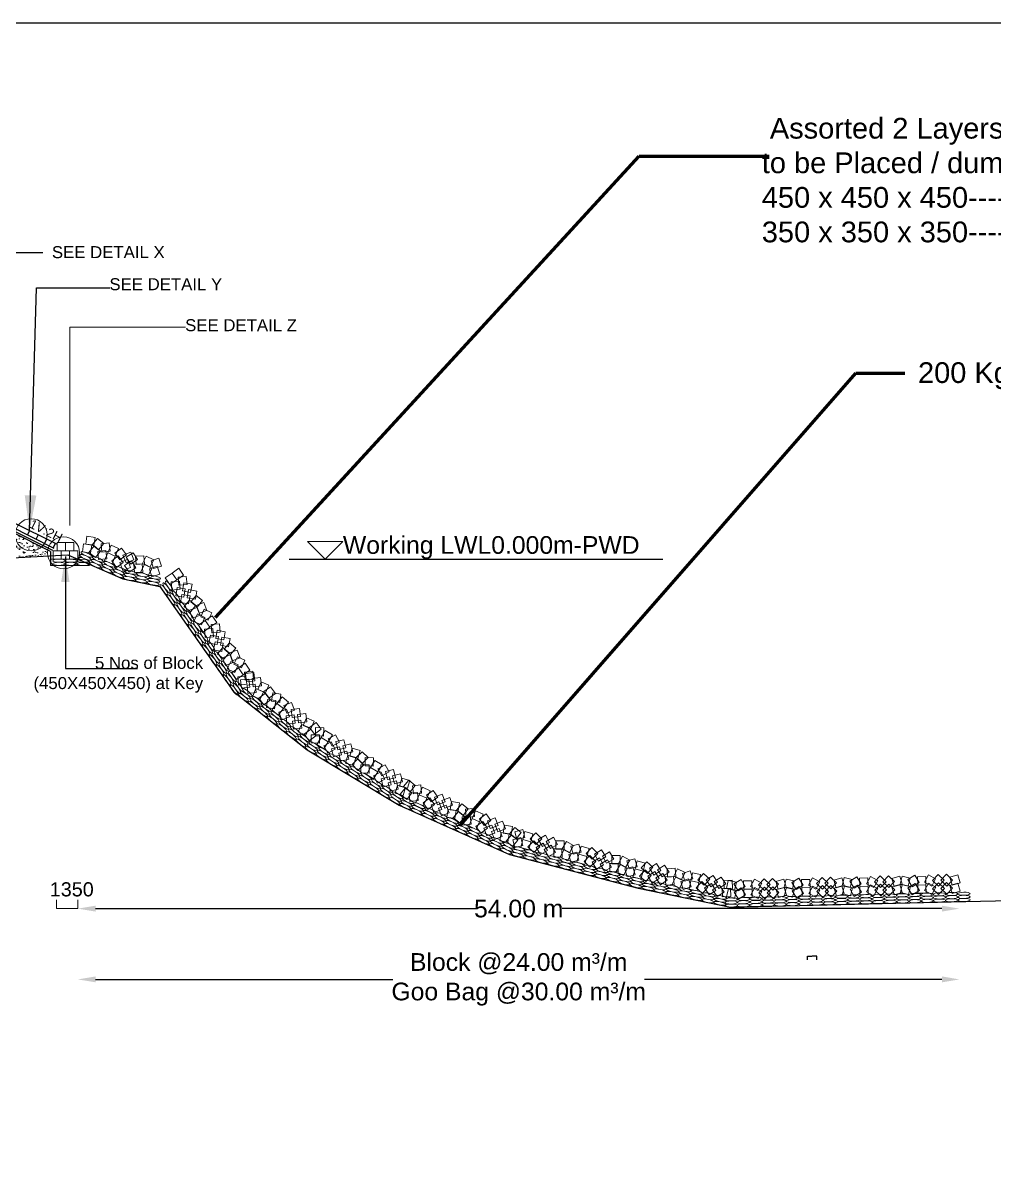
# Model space of a CAD drawing. Header units: inches. Extents: x 64995 to 402236, y -100918 to 204355.
# Drawn here: x 146475 to 149219, y -79917 to -76688 of the extents above; entities that cross this region are included whole.
import ezdxf

# ---------------------------------------------------------------- set-up
doc = ezdxf.new("R2010")
doc.units = ezdxf.units.IN
doc.header["$LTSCALE"] = 7
doc.header["$MEASUREMENT"] = 0
for name, color, linetype, lineweight in [('Cross Section Labels', 7, 'Continuous', 9), ('Existing_Bed_Level for Xsection', 7, 'Continuous', 25), ('Long Section Labels', 7, 'Continuous', 9)]:
    doc.layers.add(name, color=color, linetype=linetype, lineweight=lineweight)
doc.styles.get("Standard").update_dxf_attribs({"font": 'arial.ttf'})
doc.dimstyles.new('Appron Lebeling Style', dxfattribs={"dimtxt": 50, "dimasz": 50, "dimexe": 0.18, "dimexo": 0.0625, "dimgap": 0.09, "dimtad": 0, "dimtih": 1, "dimtoh": 1, "dimdec": 4, "dimzin": 0, "dimdsep": 46, "dimtxsty": 'Standard', "dimcen": 0.09, "dimse1": 1, "dimse2": 1, "dimadec": 0, "dimazin": 0, "dimtfac": 1, "dimtdec": 4, "dimtofl": 0, "dimtmove": 0, "dimatfit": 3, "dimfxl": 1, "dimtolj": 1, "dimtzin": 0, "dimarcsym": 0})
doc.dimstyles.get("Standard").update_dxf_attribs({"dimtxt": 0.18, "dimasz": 0.18, "dimexe": 0.18, "dimexo": 0.0625, "dimgap": 0.09, "dimtad": 0, "dimtih": 1, "dimtoh": 1, "dimdec": 4, "dimzin": 0, "dimdsep": 46, "dimtxsty": 'Standard', "dimcen": 0.09, "dimadec": 0, "dimazin": 0, "dimtfac": 1, "dimtdec": 4, "dimtofl": 0, "dimtmove": 0, "dimatfit": 3, "dimfxl": 1, "dimtolj": 1, "dimtzin": 0, "dimarcsym": 0})

# ---------------------------------------------------------------- blocks, each defined once
blk = doc.blocks.new('*D31')
at = {"layer": 'Cross Section Labels', "color": 0, "lineweight": -2}
for p, q in [((146680.6, -79192.3), (147753.5, -79192.3)), ((149071.5, -79192.3), (147998.6, -79192.3))]:
    blk.add_line(p, q, dxfattribs=at)
at = {"layer": 'Cross Section Labels', "color": 0}
for points in [[(146680.6, -79183.9), (146680.6, -79200.6), (146630.6, -79192.3)], [(149071.5, -79183.9), (149071.5, -79200.6), (149121.5, -79192.3)]]:
    blk.add_solid(points, dxfattribs=at)
at = {"layer": 'Defpoints', "color": 0}
for p in [(146630.6, -78204.3), (149121.5, -79172.5), (149121.5, -79192.3)]:
    blk.add_point(p, dxfattribs=at)
at = {"layer": 'Cross Section Labels', "color": 0, "insert": (147876, -79192.3), "char_height": 50, "attachment_point": 5}
blk.add_mtext('\\A1;54.00 m', dxfattribs=at)
blk = doc.blocks.new('*D32')
at = {"layer": 'Cross Section Labels', "color": 0, "lineweight": -2}
for p, q in [((146680.6, -79392.3), (147520.4, -79392.3)), ((149071.5, -79392.3), (148231.7, -79392.3))]:
    blk.add_line(p, q, dxfattribs=at)
at = {"layer": 'Cross Section Labels', "color": 0}
for points in [[(146680.6, -79383.9), (146680.6, -79400.6), (146630.6, -79392.3)], [(149071.5, -79383.9), (149071.5, -79400.6), (149121.5, -79392.3)]]:
    blk.add_solid(points, dxfattribs=at)
at = {"layer": 'Defpoints', "color": 0}
for p in [(146630.6, -78204.3), (149121.5, -79172.5), (149121.5, -79392.3)]:
    blk.add_point(p, dxfattribs=at)
at = {"layer": 'Cross Section Labels', "color": 0, "insert": (147876, -79392.3), "char_height": 50, "attachment_point": 5}
blk.add_mtext('\\A1;Block @24.00 m³/m ^JGoo Bag @30.00 m³/m ', dxfattribs=at)
blk = doc.blocks.new('*D36')
at = {"layer": 'Cross Section Labels', "color": 0, "lineweight": -2}
for p, q in [((148691.5, -79336.7), (148691.5, -79326.5)), ((148691.7, -79326.7), (148704.4, -79326.7)), ((148718.3, -79326.7), (148705.5, -79326.7)), ((148718.4, -79336.7), (148718.4, -79326.5))]:
    blk.add_line(p, q, dxfattribs=at)
at = {"layer": 'Cross Section Labels', "color": 0}
for points in [[(148691.7, -79326.7), (148691.7, -79326.7), (148691.5, -79326.7)], [(148718.3, -79326.7), (148718.3, -79326.7), (148718.4, -79326.7)]]:
    blk.add_solid(points, dxfattribs=at)
at = {"layer": 'Defpoints', "color": 0}
for p in [(148691.5, -79336.8), (148718.4, -79326.7), (148718.4, -79336.8)]:
    blk.add_point(p, dxfattribs=at)
at = {"layer": 'Cross Section Labels', "color": 0, "insert": (148705, -79326.7), "char_height": 0.18, "attachment_point": 5}
blk.add_mtext('\\A1;26.9100', dxfattribs=at)

msp = doc.modelspace()

# ---------------------------------------------------------------- hatches: boundary and pattern name
at = {"layer": 'Cross Section Labels'}
h = msp.add_hatch(dxfattribs=at)
h.set_pattern_fill('AR-SAND', color=256, scale=10, style=0)
h.set_pattern_definition([(37.5, (0, 0), (-0.6299336, 19.2682377), [0, -15.2, 0, -17, 0, -16.25]), (7.5, (0, 0), (17.697767, 28.2214607), [0, -8.2, 0, -13.7, 0, -5.25]), (327.5, (-12.3, 0), (31.1414186, 0.0565905), [0, -5, 0, -18, 0, -23.5]), (317.5, (-12.3, 0), (30.061266, 8.7767556), [0, -2.5, 0, -11.8, 0, -13.5])])
h.paths.add_polyline_path([(146453.3991, -78135.24337, -0.0159602917), (146453.49132, -78132.35498), (146438.8393, -78125.02897), (146428.17996, -78125.02897, -0.5772823505), (146349.76099, -78125.02897), (146344.19919, -78125.02897), (146344.19919, -78109.1402, -0.0374500149), (146343.6926, -78102.38604, -0.0248765138), (146343.91648, -78097.88897), (146198.82633, -78097.88897), (146108.22645, -78161.85076), (146237.98872, -78180.88256), (146445.98872, -78200.12256), (146545.63418, -78194.80813, -0.0471541176), (146544.83234, -78186.32474, -0.0441403114), (146545.53535, -78178.377), (146528.09908, -78169.65886, -0.6403103031)])
h.paths.add_polyline_path([(146428.17996, -78125.02897), (146349.76099, -78125.02897, 0.5772823505)], flags=17)
h.paths.add_polyline_path([(146453.49132, -78132.35498, 0.0159602917), (146453.3991, -78135.24337, 0.6403103031), (146528.09908, -78169.65886)], flags=17)

# ---------------------------------------------------------------- linework, layer by layer
at = {"color": 0, "linetype": 'Continuous', "lineweight": -3, "ltscale": 0.5}
for p, q in [((146563.40804, -78173.75006), (146438.82587, -78111.45897)), ((146572.66483, -78163.20673), (146445.49204, -78099.62034)), ((146560.23465, -78179.74922), (146437.22415, -78118.24397)), ((146553.44965, -78182.33415), (146438.8393, -78125.02897)), ((146487.97286, -78136.03247), (146494.04155, -78123.89509)), ((146512.24762, -78148.16985), (146518.31631, -78136.03247)), ((146536.52237, -78160.30722), (146542.59106, -78148.16985)), ((146560.79713, -78172.4446), (146566.86581, -78160.30722))]:
    msp.add_line(p, q, dxfattribs=at)
at = {"color": 0, "lineweight": -3, "ltscale": 0.5}
msp.add_line((146553.44965, -78182.33415), (146553.44965, -78222.00896), dxfattribs=at)
msp.add_lwpolyline([(145081.98872, -76688.12256), (155081.98872, -76688.12256), (155081.98872, -83759.12256), (145081.98872, -83759.12256)], close=True)
at = {"layer": 'Cross Section Labels'}
for p, q in [((146560.36887, -78204.28256), (146553.44965, -78204.28256)), ((146553.44965, -78222.00896), (146663.78708, -78222.00896)), ((146569.81887, -79192.28256), (146569.81887, -79167.28256)), ((146630.56887, -79192.28256), (146630.56887, -79167.28256)), ((146569.99887, -79192.28256), (146599.66013, -79192.28256)), ((146630.38887, -79192.28256), (146599.66013, -79192.28256))]:
    msp.add_line(p, q, dxfattribs=at)
msp.add_lwpolyline([(146607.74379, -78108.73711), (146607.74379, -77548.22826), (146934.88935, -77548.22826)], dxfattribs=at)
msp.add_lwpolyline([(147329.25882, -78204.28256), (147379.25882, -78154.28256), (147279.25882, -78154.28256)], close=True, dxfattribs=at)
for centre in [(146498.67698, -78135.24337), (146590.11022, -78186.32474)]:
    msp.add_circle(centre, 45.27788, dxfattribs=at)
msp.add_solid([(146569.99887, -79192.25256), (146569.99887, -79192.31256), (146569.81887, -79192.28256)], dxfattribs=at)
at = {"layer": 'Existing_Bed_Level for Xsection'}
for points in [[(146081.98872, -78158.00256), (146237.98872, -78180.88256), (146445.98872, -78200.12256), (146601.98872, -78191.80256), (146757.98872, -78259.92256), (146861.98872, -78281.24256), (147069.98872, -78578.68256), (147277.98872, -78743.00256), (147537.98872, -78900.04256), (147849.98872, -79038.88256), (148213.98872, -79134.04256), (148473.98872, -79188.12256), (148785.98872, -79180.84256), (149097.98872, -79173.04256), (149305.98872, -79168.36256), (149617.98872, -79160.04256), (149929.98872, -79150.68256), (150241.98872, -79124.63056), (150553.98872, -79125.20256), (150917.98872, -79114.28256)], [(147227.41972, -78204.28256), (148282.8741, -78204.28256)]]:
    msp.add_lwpolyline(points, dxfattribs=at)
at = {"layer": 'Long Section Labels'}
for points in [[(146679.26435, -78142.66971), (146656.12609, -78139.17955), (146652.63593, -78162.3178), (146675.77419, -78165.80796)], [(146703.83798, -78160.01374), (146685.5506, -78145.41471), (146670.95157, -78163.70209), (146689.23895, -78178.30112)], [(146583.76887, -78180.88256), (146560.36887, -78180.88256), (146560.36887, -78204.28256), (146583.76887, -78204.28256)], [(146595.46887, -78157.48256), (146572.06887, -78157.48256), (146572.06887, -78180.88256), (146595.46887, -78180.88256)], [(146607.16887, -78180.88256), (146583.76887, -78180.88256), (146583.76887, -78204.28256), (146607.16887, -78204.28256)], [(146618.86887, -78157.48256), (146595.46887, -78157.48256), (146595.46887, -78180.88256), (146618.86887, -78180.88256)], [(146630.56887, -78180.88256), (146607.16887, -78180.88256), (146607.16887, -78204.28256), (146630.56887, -78204.28256)], [(146669.90019, -78164.11435), (146646.76193, -78160.62419), (146643.27177, -78183.76244), (146666.41003, -78187.2526)], [(146694.47382, -78181.45838), (146676.18645, -78166.85935), (146661.58741, -78185.14673), (146679.87479, -78199.74576)], [(146709.80348, -78179.73969), (146686.54824, -78182.33849), (146689.14703, -78205.59373), (146712.40228, -78202.99494)], [(146719.16764, -78158.29506), (146695.9124, -78160.89385), (146698.51119, -78184.14909), (146721.76644, -78181.5503)], [(146745.68845, -78174.54599), (146724.24382, -78165.18183), (146714.87966, -78186.62647), (146736.3243, -78195.99063)], [(146768.09089, -78192.41179), (146754.1901, -78173.58819), (146735.3665, -78187.48899), (146749.26729, -78206.31259)], [(146736.3243, -78195.99063), (146714.87966, -78186.62647), (146705.5155, -78208.07111), (146726.96014, -78217.43527)], [(146758.72673, -78213.85643), (146744.82594, -78195.03283), (146726.00234, -78208.93363), (146739.90313, -78227.75723)], [(146770.43667, -78205.59818), (146748.64816, -78214.13169), (146757.18168, -78235.9202), (146778.97019, -78227.38669)], [(146779.80083, -78184.15354), (146758.01232, -78192.68705), (146766.54584, -78214.47556), (146788.33434, -78205.94205)], [(146794.6704, -78228.42075), (146781.7763, -78208.89378), (146762.24934, -78221.78788), (146775.14344, -78241.31484)], [(146799.36967, -78205.49746), (146786.47558, -78185.9705), (146766.94861, -78198.8646), (146779.84271, -78218.39156)], [(146817.06225, -78194.50196), (146793.70408, -78195.90048), (146795.1026, -78219.25865), (146818.46077, -78217.86013)], [(146844.70578, -78206.35583), (146823.78196, -78195.8795), (146813.30563, -78216.80333), (146834.22946, -78227.27965)], [(146859.34276, -78201.48642), (146837.13656, -78208.86508), (146844.51521, -78231.07128), (146866.72142, -78223.69262)], [(146812.36298, -78217.42524), (146789.00481, -78218.82376), (146790.40333, -78242.18193), (146813.7615, -78240.78341)], [(146840.00651, -78229.27911), (146819.08268, -78218.80278), (146808.60636, -78239.72661), (146829.53018, -78250.20294)], [(146854.64349, -78224.4097), (146832.43729, -78231.78836), (146839.81594, -78253.99456), (146862.02214, -78246.6159)], [(146909.88916, -78262.63159), (146896.47915, -78243.45526), (146877.30282, -78256.86528), (146890.71284, -78276.04161)], [(146929.06549, -78249.22157), (146915.65547, -78230.04525), (146896.47915, -78243.45526), (146909.88916, -78262.63159)], [(146919.6811, -78289.56064), (146917.64189, -78266.24967), (146894.33092, -78268.28888), (146896.37013, -78291.59985)], [(146938.85743, -78276.15062), (146936.81822, -78252.83965), (146913.50724, -78254.87886), (146915.54645, -78278.18984)], [(146953.15584, -78275.21415), (146930.11544, -78271.12758), (146926.02887, -78294.16798), (146949.06927, -78298.25455)], [(146933.97951, -78288.62417), (146910.93911, -78284.5376), (146906.85254, -78307.578), (146929.89294, -78311.66457)], [(146943.31376, -78330.83334), (146947.38198, -78307.7897), (146924.33833, -78303.72148), (146920.27011, -78326.76512)], [(146962.49008, -78317.42332), (146966.5583, -78294.37968), (146943.51466, -78290.31146), (146939.44644, -78313.3551)], [(146982.89631, -78321.60834), (146964.97701, -78306.55979), (146949.92847, -78324.47909), (146967.84776, -78339.52764)], [(146963.71998, -78335.01836), (146945.80069, -78319.96981), (146930.75214, -78337.88911), (146948.67144, -78352.93766)], [(146975.63645, -78362.63496), (146967.65098, -78340.63968), (146945.65571, -78348.62516), (146953.64118, -78370.62043)], [(146994.81278, -78349.22494), (146986.82731, -78327.22967), (146964.83203, -78335.21514), (146972.8175, -78357.21042)], [(146989.61135, -78369.166), (146968.41571, -78359.25113), (146958.50084, -78380.44677), (146979.69649, -78390.36164)], [(147008.78768, -78355.75598), (146987.59203, -78345.84111), (146977.67716, -78367.03675), (146998.87281, -78376.95162)], [(147022.93561, -78383.45584), (147009.52559, -78364.27952), (146990.34927, -78377.68954), (147003.75929, -78396.86586)], [(147003.75929, -78396.86586), (146990.34927, -78377.68954), (146971.17294, -78391.09955), (146984.58296, -78410.27588)], [(147013.55123, -78423.79492), (147011.51201, -78400.48394), (146988.20104, -78402.52315), (146990.24025, -78425.83413)], [(147032.72755, -78410.3849), (147030.68834, -78387.07392), (147007.37736, -78389.11313), (147009.41657, -78412.42411)], [(147047.02596, -78409.44843), (147023.98556, -78405.36186), (147019.89899, -78428.40226), (147042.93939, -78432.48882)], [(147027.84963, -78422.85844), (147004.80923, -78418.77187), (147000.72267, -78441.81227), (147023.76306, -78445.89884)], [(147037.18388, -78465.06762), (147041.2521, -78442.02397), (147018.20845, -78437.95575), (147014.14023, -78460.9994)], [(147056.3602, -78451.6576), (147060.42842, -78428.61395), (147037.38478, -78424.54573), (147033.31656, -78447.58938)], [(147057.59011, -78469.25263), (147039.67081, -78454.20409), (147024.62226, -78472.12339), (147042.54156, -78487.17193)], [(147076.76643, -78455.84261), (147058.84713, -78440.79407), (147043.79859, -78458.71337), (147061.71789, -78473.76191)], [(147088.6829, -78483.45922), (147080.69743, -78461.46394), (147058.70215, -78469.44941), (147066.68762, -78491.44469)], [(147069.50658, -78496.86924), (147061.5211, -78474.87396), (147039.52583, -78482.85943), (147047.5113, -78504.85471)], [(147083.48148, -78503.40027), (147062.28583, -78493.4854), (147052.37096, -78514.68105), (147073.56661, -78524.59591)], [(147102.6578, -78489.99025), (147081.46216, -78480.07538), (147071.54729, -78501.27103), (147092.74293, -78511.1859)], [(147116.80573, -78517.69012), (147103.39571, -78498.51379), (147084.21939, -78511.92381), (147097.62941, -78531.10014)], [(147097.62941, -78531.10014), (147084.21939, -78511.92381), (147065.04307, -78525.33383), (147078.45308, -78544.51015)], [(147107.42135, -78558.02919), (147105.38214, -78534.71821), (147082.07116, -78536.75742), (147084.11037, -78560.0684)], [(147126.59767, -78544.61917), (147124.55846, -78521.3082), (147101.24748, -78523.34741), (147103.2867, -78546.65838)], [(147127.82321, -78524.75653), (147104.58151, -78527.47383), (147107.29881, -78550.71553), (147130.5405, -78547.99823)], [(147113.31758, -78543.11809), (147090.07588, -78545.83539), (147092.79318, -78569.07708), (147116.03488, -78566.35978)], [(147134.4046, -78580.85507), (147131.66879, -78557.61555), (147108.42927, -78560.35136), (147111.16508, -78583.59088)], [(147148.91023, -78562.49352), (147146.17442, -78539.254), (147122.9349, -78541.9898), (147125.67071, -78565.22932)], [(147169.65753, -78560.62861), (147148.16544, -78551.37388), (147138.91071, -78572.86597), (147160.4028, -78582.1207)], [(147189.01782, -78583.64726), (147175.04002, -78564.88077), (147156.27353, -78578.85858), (147170.25133, -78597.62506)], [(147155.1519, -78578.99016), (147133.65981, -78569.73543), (147124.40508, -78591.22752), (147145.89717, -78600.48225)], [(147174.51219, -78602.00881), (147160.53439, -78583.24233), (147141.7679, -78597.22013), (147155.74571, -78615.98662)], [(147189.77545, -78604.24159), (147166.62309, -78600.84626), (147163.22776, -78623.99862), (147186.38012, -78627.39395)], [(147204.28108, -78585.88003), (147181.12872, -78582.4847), (147177.73339, -78605.63706), (147200.88575, -78609.03239)], [(147225.80238, -78608.33621), (147207.44082, -78593.83058), (147192.93519, -78612.19214), (147211.29675, -78626.69777)], [(147211.29675, -78626.69777), (147192.93519, -78612.19214), (147178.42957, -78630.55369), (147196.79112, -78645.05932)], [(147228.42452, -78649.66939), (147219.76274, -78627.93155), (147198.02491, -78636.59333), (147206.68668, -78658.33117)], [(147242.93015, -78631.30784), (147234.26837, -78609.57), (147212.53054, -78618.23177), (147221.19231, -78639.96961)], [(147256.3541, -78626.29594), (147233.1124, -78629.01324), (147235.8297, -78652.25493), (147259.07139, -78649.53763)], [(147241.84847, -78644.65749), (147218.60677, -78647.37479), (147221.32407, -78670.61648), (147244.56577, -78667.89919)], [(147262.93549, -78682.39448), (147260.19968, -78659.15495), (147236.96016, -78661.89076), (147239.69597, -78685.13028)], [(147277.44112, -78664.03292), (147274.70531, -78640.7934), (147251.46579, -78643.5292), (147254.2016, -78666.76873)], [(147298.18842, -78662.16801), (147276.69633, -78652.91328), (147267.4416, -78674.40537), (147288.93369, -78683.6601)], [(147283.68279, -78680.52957), (147262.1907, -78671.27484), (147252.93597, -78692.76693), (147274.42806, -78702.02166)], [(147303.04308, -78703.54822), (147289.06528, -78684.78173), (147270.29879, -78698.75953), (147284.2766, -78717.52602)], [(147317.54871, -78685.18666), (147303.57091, -78666.42018), (147284.80442, -78680.39798), (147298.78222, -78699.16447)], [(147325.43841, -78681.00579), (147302.04325, -78680.5295), (147301.56697, -78703.92466), (147324.96212, -78704.40094)], [(147349.59657, -78700.59736), (147329.56667, -78688.4993), (147317.46861, -78708.5292), (147337.49851, -78720.62726)], [(147313.34035, -78701.03569), (147289.94519, -78700.55941), (147289.46891, -78723.95456), (147312.86406, -78724.43084)], [(147337.49851, -78720.62726), (147317.46861, -78708.5292), (147305.37055, -78728.55911), (147325.40045, -78740.65717)], [(147357.36196, -78741.27913), (147346.05231, -78720.79372), (147325.5669, -78732.10336), (147336.87655, -78752.58877)], [(147369.46002, -78721.24923), (147358.15037, -78700.76382), (147337.66496, -78712.07346), (147348.97461, -78732.55887)], [(147382.15265, -78714.59953), (147359.43252, -78720.19915), (147365.03213, -78742.91928), (147387.75226, -78737.31966)], [(147407.78898, -78749.40645), (147402.17127, -78726.69078), (147379.45561, -78732.30848), (147385.07331, -78755.02415)], [(147370.05459, -78734.62943), (147347.33446, -78740.22905), (147352.93407, -78762.94918), (147375.6542, -78757.34956)], [(147395.69092, -78769.43635), (147390.07321, -78746.72068), (147367.35755, -78752.33839), (147372.97525, -78775.05405)], [(147416.04269, -78764.99407), (147393.56278, -78758.49687), (147387.06558, -78780.97678), (147409.54549, -78787.47398)], [(147428.14075, -78744.96417), (147405.66084, -78738.46697), (147399.16364, -78760.94688), (147421.64355, -78767.44408)], [(147450.2251, -78765.38378), (147434.01229, -78748.51058), (147417.13909, -78764.72339), (147433.3519, -78781.59659)], [(147438.12704, -78785.41368), (147421.91423, -78768.54048), (147405.04103, -78784.75329), (147421.25384, -78801.62649)], [(147453.54965, -78785.72211), (147430.1545, -78785.24583), (147429.67822, -78808.64098), (147453.07337, -78809.11727)], [(147465.64771, -78765.69221), (147442.25256, -78765.21593), (147441.77628, -78788.61108), (147465.17143, -78789.08736)], [(147477.70782, -78805.31369), (147457.67792, -78793.21563), (147445.57986, -78813.24553), (147465.60976, -78825.34359)], [(147489.80588, -78785.28379), (147469.77598, -78773.18572), (147457.67792, -78793.21563), (147477.70782, -78805.31369)], [(147509.66932, -78805.93565), (147498.35968, -78785.45024), (147477.87427, -78796.75988), (147489.18391, -78817.24529)], [(147497.57126, -78825.96555), (147486.26162, -78805.48014), (147465.77621, -78816.78978), (147477.08585, -78837.27519)], [(147510.2639, -78819.31586), (147487.54377, -78824.91547), (147493.14338, -78847.6356), (147515.86351, -78842.03599)], [(147522.36196, -78799.28595), (147499.64183, -78804.88557), (147505.24144, -78827.6057), (147527.96157, -78822.00609)], [(147547.99828, -78834.09287), (147542.38058, -78811.3772), (147519.66492, -78816.99491), (147525.28262, -78839.71057)], [(147568.35006, -78829.65059), (147545.87014, -78823.15339), (147539.37295, -78845.6333), (147561.85286, -78852.1305)], [(147535.90022, -78854.12277), (147530.28252, -78831.4071), (147507.56686, -78837.02481), (147513.18456, -78859.74047)], [(147556.252, -78849.68049), (147533.77208, -78843.18329), (147527.27489, -78865.6632), (147549.7548, -78872.1604)], [(147574.30003, -78865.31547), (147556.11495, -78850.5892), (147541.38868, -78868.77427), (147559.57375, -78883.50055)], [(147583.81358, -78843.93669), (147565.62851, -78829.21042), (147550.90224, -78847.39549), (147569.08731, -78862.12177)], [(147599.15486, -78842.32501), (147575.88205, -78844.76148), (147578.31852, -78868.03429), (147601.59133, -78865.59782)], [(147625.56164, -78858.7606), (147604.18286, -78849.24704), (147594.6693, -78870.62582), (147616.04808, -78880.13938)], [(147647.83888, -78876.78227), (147634.06976, -78857.86214), (147615.14963, -78871.63126), (147628.91874, -78890.55139)], [(147589.6413, -78863.70379), (147566.36849, -78866.14026), (147568.80497, -78889.41307), (147592.07777, -78886.9766)], [(147616.04808, -78880.13938), (147594.6693, -78870.62582), (147585.15574, -78892.0046), (147606.53452, -78901.51816)], [(147638.32532, -78898.16105), (147624.5562, -78879.24092), (147605.63607, -78893.01004), (147619.40519, -78911.93017)], [(147650.09259, -78889.9847), (147628.24507, -78898.36598), (147636.62635, -78920.2135), (147658.47387, -78911.83222)], [(147659.60615, -78868.60592), (147637.75863, -78876.9872), (147646.13991, -78898.83472), (147667.98743, -78890.45344)], [(147689.37157, -78899.95496), (147680.97289, -78878.11412), (147659.13205, -78886.5128), (147667.53073, -78908.35364)], [(147709.01302, -78893.01653), (147685.89968, -78889.36501), (147682.24816, -78912.47835), (147705.3615, -78916.12986)], [(147679.85801, -78921.33374), (147671.45933, -78899.4929), (147649.6185, -78907.89158), (147658.01717, -78929.73242)], [(147699.49946, -78914.39531), (147676.38612, -78910.74379), (147672.7346, -78933.85713), (147695.84794, -78937.50864)], [(147723.95149, -78931.91037), (147705.76641, -78917.1841), (147691.04014, -78935.36917), (147709.22521, -78950.09545)], [(147733.46504, -78910.53159), (147715.27997, -78895.80532), (147700.5537, -78913.99039), (147718.73877, -78928.71667)], [(147748.80632, -78908.91991), (147725.53351, -78911.35638), (147727.96998, -78934.62919), (147751.24279, -78932.19272)], [(147775.2131, -78925.3555), (147753.83432, -78915.84194), (147744.32076, -78937.22072), (147765.69954, -78946.73428)], [(147739.29276, -78930.29869), (147716.01995, -78932.73516), (147718.45643, -78956.00797), (147741.72923, -78953.5715)], [(147765.69954, -78946.73428), (147744.32076, -78937.22072), (147734.8072, -78958.5995), (147756.18598, -78968.11306)], [(147787.97678, -78964.75595), (147774.20766, -78945.83582), (147755.28753, -78959.60494), (147769.05665, -78978.52507)], [(147797.49034, -78943.37717), (147783.72122, -78924.45704), (147764.80108, -78938.22616), (147778.5702, -78957.14629)], [(147809.25761, -78935.20082), (147787.41009, -78943.5821), (147795.79137, -78965.42962), (147817.63889, -78957.04834)], [(147839.02303, -78966.54986), (147830.62435, -78944.70902), (147808.78351, -78953.1077), (147817.18219, -78974.94854)], [(147858.66448, -78959.61143), (147835.55114, -78955.95991), (147831.89962, -78979.07325), (147855.01296, -78982.72476)], [(147799.74405, -78956.5796), (147777.89653, -78964.96088), (147786.27781, -78986.8084), (147808.12533, -78978.42712)], [(147829.50947, -78987.92864), (147821.11079, -78966.0878), (147799.26996, -78974.48648), (147807.66863, -78996.32732)], [(147849.15092, -78980.99021), (147826.03758, -78977.33869), (147822.38606, -79000.45203), (147845.4994, -79004.10354)], [(147873.60295, -78998.50527), (147855.41787, -78983.779), (147840.6916, -79001.96407), (147858.87667, -79016.69035)], [(147883.1165, -78977.12649), (147864.93143, -78962.40022), (147850.20516, -78980.58529), (147868.39023, -78995.31157)], [(147887.53328, -78968.4899), (147864.96424, -78974.67037), (147871.14471, -78997.23941), (147893.71376, -78991.05894)], [(147916.25698, -78980.42286), (147893.61783, -78974.50434), (147887.69931, -78997.14349), (147910.33846, -79003.06201)], [(147941.16323, -78994.59096), (147924.50656, -78978.15577), (147908.07137, -78994.81243), (147924.72803, -79011.24762)], [(147951.44785, -78984.61359), (147931.24982, -78996.42882), (147943.06505, -79016.62685), (147963.26308, -79004.81162)], [(147881.61476, -78991.12905), (147859.04572, -78997.30952), (147865.22619, -79019.87856), (147887.79524, -79013.69809)], [(147910.33846, -79003.06201), (147887.69931, -78997.14349), (147881.78079, -79019.78264), (147904.41994, -79025.70116)], [(147935.24471, -79017.23011), (147918.58804, -79000.79492), (147902.15285, -79017.45158), (147918.80951, -79033.88677)], [(147945.52933, -79007.25274), (147925.3313, -79019.06797), (147937.14653, -79039.266), (147957.34456, -79027.45077)], [(147979.98704, -79033.35654), (147968.15573, -79013.16793), (147947.96712, -79024.99924), (147959.79843, -79045.18785)], [(147985.90556, -79010.71739), (147974.07425, -78990.52878), (147953.88564, -79002.36009), (147965.71695, -79022.5487)], [(148004.16087, -79000.68385), (147980.76134, -79000.83113), (147980.90862, -79024.23067), (148004.30816, -79024.08338)], [(148031.13088, -79013.99917), (148010.79729, -79002.4188), (147999.21692, -79022.75239), (148019.55051, -79034.33276)], [(148046.00733, -79009.91954), (148023.43829, -79016.10001), (148029.61876, -79038.66906), (148052.18781, -79032.48858)], [(148074.73103, -79021.8525), (148052.09188, -79015.93398), (148046.17336, -79038.57313), (148068.81251, -79044.49165)], [(148099.63728, -79036.02061), (148082.98061, -79019.58541), (148066.54542, -79036.24207), (148083.20208, -79052.67727)], [(147998.24235, -79023.323), (147974.84282, -79023.47028), (147974.9901, -79046.86982), (147998.38964, -79046.72253)], [(148025.21236, -79036.63832), (148004.87877, -79025.05795), (147993.2984, -79045.39154), (148013.63199, -79056.97191)], [(148040.08881, -79032.55869), (148017.51977, -79038.73916), (148023.70024, -79061.30821), (148046.26929, -79055.12773)], [(148068.81251, -79044.49165), (148046.17336, -79038.57313), (148040.25484, -79061.21228), (148062.89399, -79067.1308)], [(148093.71876, -79058.65976), (148077.06209, -79042.22456), (148060.6269, -79058.88122), (148077.28356, -79075.31642)], [(148104.00338, -79048.68238), (148083.80535, -79060.49761), (148095.62058, -79080.69564), (148115.81861, -79068.88041)], [(148109.9219, -79026.04323), (148089.72387, -79037.85846), (148101.5391, -79058.05649), (148121.73713, -79046.24126)], [(148144.37961, -79052.14703), (148132.5483, -79031.95842), (148112.35969, -79043.78973), (148124.191, -79063.97834)], [(148162.63492, -79042.11349), (148139.23539, -79042.26078), (148139.38267, -79065.66031), (148162.78221, -79065.51303)], [(148189.60493, -79055.42881), (148169.27134, -79043.84844), (148157.69097, -79064.18203), (148178.02456, -79075.76241)], [(148204.48138, -79051.34918), (148181.91234, -79057.52966), (148188.09281, -79080.0987), (148210.66186, -79073.91823)], [(148138.46109, -79074.78618), (148126.62978, -79054.59757), (148106.44117, -79066.42888), (148118.27248, -79086.61749)], [(148156.7164, -79064.75264), (148133.31687, -79064.89993), (148133.46415, -79088.29946), (148156.86369, -79088.15218)], [(148183.68641, -79078.06796), (148163.35282, -79066.48759), (148151.77245, -79086.82118), (148172.10604, -79098.40156)], [(148198.56286, -79073.98833), (148175.99382, -79080.16881), (148182.17429, -79102.73785), (148204.74334, -79096.55738)], [(148227.28656, -79085.9213), (148204.64741, -79080.00278), (148198.72889, -79102.64193), (148221.36804, -79108.56045)], [(148233.20508, -79063.28215), (148210.56593, -79057.36363), (148204.64741, -79080.00278), (148227.28656, -79085.9213)], [(148250.42554, -79098.19947), (148232.95847, -79082.6283), (148217.3873, -79100.09537), (148234.85437, -79115.66654)], [(148255.19075, -79075.2898), (148237.72368, -79059.71863), (148222.15251, -79077.18571), (148239.61958, -79092.75688)], [(148264.95726, -79064.80473), (148245.38306, -79077.627), (148258.20534, -79097.2012), (148277.77953, -79084.37893)], [(148300.69188, -79089.13124), (148287.85403, -79069.56726), (148268.29004, -79082.40511), (148281.1279, -79101.9691)], [(148318.41603, -79078.18669), (148295.05393, -79079.51799), (148296.38523, -79102.88009), (148319.74733, -79101.54878)], [(148346.02534, -79090.12004), (148325.13174, -79079.58355), (148314.59525, -79100.47715), (148335.48885, -79111.01364)], [(148360.67626, -79085.29277), (148338.44892, -79092.6075), (148345.76365, -79114.83484), (148367.991, -79107.52011)], [(148260.19205, -79087.71439), (148240.61785, -79100.53667), (148253.44013, -79120.11087), (148273.01432, -79107.28859)], [(148295.92667, -79112.0409), (148283.08882, -79092.47692), (148263.52483, -79105.31478), (148276.36269, -79124.87876)], [(148313.65082, -79101.09635), (148290.28872, -79102.42766), (148291.62002, -79125.78975), (148314.98212, -79124.45845)], [(148341.26013, -79113.02971), (148320.36653, -79102.49322), (148309.83004, -79123.38682), (148330.72364, -79133.92331)], [(148355.91105, -79108.20244), (148333.68371, -79115.51717), (148340.99844, -79137.74451), (148363.22579, -79130.42978)], [(148385.20185, -79118.66646), (148362.29219, -79113.90125), (148357.52698, -79136.81091), (148380.43664, -79141.57612)], [(148389.96706, -79095.75679), (148367.0574, -79090.99158), (148362.29219, -79113.90125), (148385.20185, -79118.66646)], [(148410.7932, -79131.55594), (148393.32613, -79115.98477), (148377.75496, -79133.45185), (148395.22203, -79149.02302)], [(148415.55841, -79108.64628), (148398.09134, -79093.07511), (148382.52017, -79110.54218), (148399.98724, -79126.11335)], [(148425.32492, -79098.1612), (148405.75072, -79110.98348), (148418.57299, -79130.55768), (148438.14719, -79117.7354)], [(148461.05954, -79122.48771), (148448.22168, -79102.92373), (148428.6577, -79115.76159), (148441.49556, -79135.32557)], [(148478.78368, -79111.54316), (148455.42159, -79112.87446), (148456.75289, -79136.23656), (148480.11499, -79134.90526)], [(148490.91399, -79117.81834), (148468.1773, -79112.28631), (148462.64528, -79135.02299), (148485.38196, -79140.55502)], [(148504.0914, -79109.79911), (148484.09756, -79121.95668), (148496.25513, -79141.95052), (148516.24897, -79129.79295)], [(148534.99079, -79113.35922), (148511.59715, -79113.90507), (148512.14301, -79137.2987), (148535.53664, -79136.75285)], [(148562.83599, -79120.11945), (148542.29687, -79108.90765), (148531.08507, -79129.44677), (148551.62419, -79140.65857)], [(148569.97477, -79107.69531), (148553.81221, -79124.61665), (148570.73355, -79140.77921), (148586.89611, -79123.85787)], [(148610.28944, -79123.29885), (148593.35523, -79107.14977), (148577.20615, -79124.08397), (148594.14036, -79140.23305)], [(148625.07515, -79108.62536), (148602.62123, -79115.21184), (148609.20771, -79137.66575), (148631.66162, -79131.07928)], [(148654.66941, -79113.99738), (148631.93273, -79108.46535), (148626.40071, -79131.20203), (148649.13739, -79136.73406)], [(148667.84683, -79105.97815), (148647.85299, -79118.13572), (148660.01056, -79138.12956), (148680.0044, -79125.97199)], [(148698.74622, -79109.53826), (148675.35258, -79110.08411), (148675.89843, -79133.47774), (148699.29207, -79132.93189)], [(148726.59142, -79116.29849), (148706.0523, -79105.08669), (148694.8405, -79125.62581), (148715.37962, -79136.83761)], [(148733.7302, -79103.87435), (148717.56764, -79120.79569), (148734.48898, -79136.95825), (148750.65154, -79120.03691)], [(148774.04486, -79119.47789), (148757.11066, -79103.32881), (148740.96158, -79120.26301), (148757.89578, -79136.41209)], [(148788.83058, -79104.8044), (148766.37666, -79111.39088), (148772.96313, -79133.84479), (148795.41705, -79127.25832)], [(148818.30709, -79110.12249), (148795.56122, -79104.62834), (148790.06708, -79127.3742), (148812.81294, -79132.86835)], [(148831.47113, -79102.08132), (148811.49757, -79114.27218), (148823.68842, -79134.24574), (148843.66198, -79122.05488)], [(148862.3764, -79105.58996), (148838.98371, -79106.17477), (148839.56853, -79129.56747), (148862.96122, -79128.98265)], [(148890.23283, -79112.3038), (148869.67506, -79101.12622), (148858.49749, -79121.68399), (148879.05526, -79132.86156)], [(148897.3509, -79099.86778), (148881.21655, -79116.81602), (148898.16479, -79132.95037), (148914.29914, -79116.00213)], [(148937.6915, -79115.40415), (148920.73042, -79099.2833), (148904.60957, -79116.24437), (148921.57065, -79132.36522)], [(148952.45275, -79100.70605), (148930.00984, -79107.32992), (148936.63371, -79129.77283), (148959.07662, -79123.14897)], [(148982.05593, -79106.02877), (148959.31006, -79100.53462), (148953.81591, -79123.28048), (148976.56178, -79128.77463)], [(148995.21996, -79097.9876), (148975.2464, -79110.17846), (148987.43726, -79130.15201), (149007.41082, -79117.96116)], [(149026.12524, -79101.49624), (149002.73255, -79102.08105), (149003.31736, -79125.47374), (149026.71006, -79124.88893)], [(149053.98166, -79108.21007), (149033.42389, -79097.0325), (149022.24632, -79117.59027), (149042.80409, -79128.76784)], [(149061.09974, -79095.77406), (149044.96539, -79112.7223), (149061.91363, -79128.85665), (149078.04798, -79111.90841)], [(149101.44034, -79111.31042), (149084.47926, -79095.18957), (149068.35841, -79112.15065), (149085.31949, -79128.2715)], [(149116.3925, -79096.65808), (149093.93311, -79103.22585), (149100.50088, -79125.68524), (149122.96027, -79119.11747)], [(148420.55971, -79121.07087), (148400.98551, -79133.89314), (148413.80778, -79153.46734), (148433.38198, -79140.64507)], [(148456.29433, -79145.39738), (148443.45647, -79125.83339), (148423.89249, -79138.67125), (148436.73035, -79158.23523)], [(148474.01847, -79134.45282), (148450.65637, -79135.78413), (148451.98768, -79159.14623), (148475.34978, -79157.81492)], [(148491.45984, -79141.21197), (148468.72316, -79135.67994), (148463.19113, -79158.41662), (148485.92781, -79163.94865)], [(148504.63725, -79133.19274), (148484.64341, -79145.35031), (148496.80098, -79165.34415), (148516.79482, -79153.18658)], [(148535.53664, -79136.75285), (148512.14301, -79137.2987), (148512.68886, -79160.69234), (148536.08249, -79160.14649)], [(148563.38184, -79143.51308), (148542.84272, -79132.30128), (148531.63092, -79152.84041), (148552.17004, -79164.0522)], [(148570.52062, -79131.08894), (148554.35806, -79148.01028), (148571.2794, -79164.17284), (148587.44196, -79147.2515)], [(148610.83529, -79146.69248), (148593.90108, -79130.5434), (148577.752, -79147.4776), (148594.68621, -79163.62668)], [(148625.621, -79132.01899), (148603.16708, -79138.60547), (148609.75356, -79161.05938), (148632.20747, -79154.47291)], [(148655.21527, -79137.39101), (148632.47858, -79131.85898), (148626.94656, -79154.59566), (148649.68324, -79160.12769)], [(148668.39268, -79129.37178), (148648.39884, -79141.52935), (148660.55641, -79161.52319), (148680.55025, -79149.36562)], [(148699.29207, -79132.93189), (148675.89843, -79133.47774), (148676.44429, -79156.87138), (148699.83792, -79156.32553)], [(148727.13727, -79139.69212), (148706.59815, -79128.48032), (148695.38635, -79149.01945), (148715.92547, -79160.23124)], [(148734.27605, -79127.26798), (148718.11349, -79144.18932), (148735.03483, -79160.35188), (148751.19739, -79143.43054)], [(148774.59072, -79142.87152), (148757.65651, -79126.72244), (148741.50743, -79143.65664), (148758.44164, -79159.80572)], [(148789.37643, -79128.19803), (148766.92251, -79134.78451), (148773.50899, -79157.23842), (148795.9629, -79150.65195)], [(148818.89191, -79133.51518), (148796.14604, -79128.02103), (148790.65189, -79150.7669), (148813.39776, -79156.26104)], [(148832.05594, -79125.47401), (148812.08238, -79137.66487), (148824.27324, -79157.63843), (148844.2468, -79145.44757)], [(148862.96122, -79128.98265), (148839.56853, -79129.56747), (148840.15335, -79152.96016), (148863.54604, -79152.37534)], [(148890.81764, -79135.69649), (148870.25987, -79124.51891), (148859.0823, -79145.07668), (148879.64007, -79156.25426)], [(148897.93572, -79123.26047), (148881.80137, -79140.20871), (148898.74961, -79156.34306), (148914.88396, -79139.39483)], [(148938.27632, -79138.79684), (148921.31524, -79122.67599), (148905.19439, -79139.63707), (148922.15547, -79155.75792)], [(148953.03757, -79124.09874), (148930.59466, -79130.72261), (148937.21852, -79153.16552), (148959.66144, -79146.54166)], [(148982.64074, -79129.42146), (148959.89488, -79123.92731), (148954.40073, -79146.67317), (148977.1466, -79152.16732)], [(148995.80478, -79121.38029), (148975.83122, -79133.57115), (148988.02208, -79153.54471), (149007.99563, -79141.35385)], [(149026.71006, -79124.88893), (149003.31736, -79125.47374), (149003.90218, -79148.86644), (149027.29487, -79148.28162)], [(149054.56648, -79131.60277), (149034.00871, -79120.42519), (149022.83114, -79140.98296), (149043.38891, -79152.16053)], [(149061.68456, -79119.16675), (149045.55021, -79136.11499), (149062.49844, -79152.24934), (149078.63279, -79135.3011)], [(149102.02516, -79134.70312), (149085.06408, -79118.58227), (149068.94323, -79135.54334), (149085.90431, -79151.66419)], [(149116.91887, -79120.05216), (149094.45947, -79126.61993), (149101.02724, -79149.07932), (149123.48664, -79142.51155)]]:
    msp.add_lwpolyline(points, close=True, dxfattribs=at)
for centre, major_axis in [((146576.47903, -78217.41061), (17.16085, -0.10418)), ((146576.53216, -78208.65858), (17.16085, -0.10418)), ((146610.80045, -78217.58531), (17.16085, -0.10418)), ((146610.85359, -78208.83327), (17.16085, -0.10418)), ((146645.12187, -78217.7611), (17.16085, -0.10418)), ((146645.17501, -78209.00907), (17.16085, -0.10418)), ((146648.19716, -78207.15722), (15.8595, -6.92532)), ((146651.73473, -78199.05591), (15.8595, -6.92532)), ((146655.2723, -78190.9546), (15.8595, -6.92532)), ((146679.91616, -78221.00785), (15.8595, -6.92532)), ((146683.45373, -78212.90654), (15.8595, -6.92532)), ((146686.9913, -78204.80524), (15.8595, -6.92532)), ((146718.7103, -78218.65587), (15.8595, -6.92532)), ((146711.63516, -78234.85848), (15.8595, -6.92532)), ((146715.17273, -78226.75718), (15.8595, -6.92532)), ((146743.35417, -78248.70911), (15.8595, -6.92532)), ((146746.89174, -78240.60781), (15.8595, -6.92532)), ((146750.42931, -78232.5065), (15.8595, -6.92532)), ((146777.02334, -78250.2889), (16.95304, -3.47537)), ((146778.79863, -78241.62899), (16.95304, -3.47537)), ((146812.70471, -78248.57974), (16.95304, -3.47537)), ((146775.24806, -78258.94881), (16.95304, -3.47537)), ((146809.15414, -78265.89955), (16.95304, -3.47537)), ((146810.92942, -78257.23965), (16.95304, -3.47537)), ((146843.06022, -78272.8503), (16.95304, -3.47537)), ((146844.83551, -78264.19039), (16.95304, -3.47537)), ((146846.61079, -78255.53049), (16.95304, -3.47537)), ((146873.85347, -78290.49641), (9.91745, -14.18196)), ((146881.09786, -78285.43041), (9.91745, -14.18196)), ((146888.34225, -78280.3644), (9.91745, -14.18196)), ((146893.68837, -78318.86033), (9.91745, -14.18196)), ((146900.93276, -78313.79432), (9.91745, -14.18196)), ((146908.17715, -78308.72831), (9.91745, -14.18196)), ((146913.52328, -78347.22424), (9.91745, -14.18196)), ((146920.76767, -78342.15824), (9.91745, -14.18196)), ((146928.01206, -78337.09223), (9.91745, -14.18196)), ((146933.35818, -78375.58816), (9.91745, -14.18196)), ((146940.60257, -78370.52215), (9.91745, -14.18196)), ((146947.84696, -78365.45614), (9.91745, -14.18196)), ((146953.19309, -78403.95207), (9.91745, -14.18196)), ((146960.43748, -78398.88607), (9.91745, -14.18196)), ((146967.68187, -78393.82006), (9.91745, -14.18196)), ((146987.51677, -78422.18398), (9.91745, -14.18196)), ((146973.028, -78432.31599), (9.91745, -14.18196)), ((146980.27239, -78427.24998), (9.91745, -14.18196)), ((147007.35168, -78450.54789), (9.91745, -14.18196)), ((146992.8629, -78460.6799), (9.91745, -14.18196)), ((147000.10729, -78455.6139), (9.91745, -14.18196)), ((147019.9422, -78483.97781), (9.91745, -14.18196)), ((147027.18659, -78478.91181), (9.91745, -14.18196)), ((147012.69781, -78489.04382), (9.91745, -14.18196)), ((147032.53271, -78517.40773), (9.91745, -14.18196)), ((147039.7771, -78512.34173), (9.91745, -14.18196)), ((147047.02149, -78507.27572), (9.91745, -14.18196)), ((147052.36762, -78545.77165), (9.91745, -14.18196)), ((147059.61201, -78540.70564), (9.91745, -14.18196)), ((147066.8564, -78535.63964), (9.91745, -14.18196)), ((147072.20252, -78574.13556), (9.91745, -14.18196)), ((147079.44691, -78569.06956), (9.91745, -14.18196)), ((147086.6913, -78564.00355), (9.91745, -14.18196)), ((147097.95903, -78595.14625), (13.57939, -10.72772)), ((147103.43893, -78588.20966), (13.57939, -10.72772)), ((147108.91884, -78581.27307), (13.57939, -10.72772)), ((147130.59771, -78609.6651), (13.57939, -10.72772)), ((147136.07762, -78602.72851), (13.57939, -10.72772)), ((147125.11781, -78616.60169), (13.57939, -10.72772)), ((147152.27659, -78638.05712), (13.57939, -10.72772)), ((147157.75649, -78631.12054), (13.57939, -10.72772)), ((147163.2364, -78624.18395), (13.57939, -10.72772)), ((147190.39518, -78645.63939), (13.57939, -10.72772)), ((147179.43537, -78659.51256), (13.57939, -10.72772)), ((147184.91528, -78652.57597), (13.57939, -10.72772)), ((147212.07406, -78674.03141), (13.57939, -10.72772)), ((147217.55396, -78667.09482), (13.57939, -10.72772)), ((147206.59415, -78680.968), (13.57939, -10.72772)), ((147233.75293, -78702.42343), (13.57939, -10.72772)), ((147239.23284, -78695.48685), (13.57939, -10.72772)), ((147244.71274, -78688.55026), (13.57939, -10.72772)), ((147271.87152, -78710.0057), (13.57939, -10.72772)), ((147260.91171, -78723.87887), (13.57939, -10.72772)), ((147266.39162, -78716.94228), (13.57939, -10.72772)), ((147292.85319, -78736.48966), (14.81322, -8.94719)), ((147297.42357, -78728.92281), (14.81322, -8.94719)), ((147288.28282, -78744.05652), (14.81322, -8.94719)), ((147317.90927, -78761.95089), (14.81322, -8.94719)), ((147322.47964, -78754.38404), (14.81322, -8.94719)), ((147327.05002, -78746.81719), (14.81322, -8.94719)), ((147352.10609, -78772.27841), (14.81322, -8.94719)), ((147356.67647, -78764.71156), (14.81322, -8.94719)), ((147347.53572, -78779.84527), (14.81322, -8.94719)), ((147377.16216, -78797.73964), (14.81322, -8.94719)), ((147381.73254, -78790.17279), (14.81322, -8.94719)), ((147386.30292, -78782.60594), (14.81322, -8.94719)), ((147415.92937, -78800.50031), (14.81322, -8.94719)), ((147406.78861, -78815.63402), (14.81322, -8.94719)), ((147411.35899, -78808.06717), (14.81322, -8.94719)), ((147436.41506, -78833.52839), (14.81322, -8.94719)), ((147440.98544, -78825.96154), (14.81322, -8.94719)), ((147445.55582, -78818.39469), (14.81322, -8.94719)), ((147475.18227, -78836.28906), (14.81322, -8.94719)), ((147466.04151, -78851.42277), (14.81322, -8.94719)), ((147470.61189, -78843.85592), (14.81322, -8.94719)), ((147495.66796, -78869.31714), (14.81322, -8.94719)), ((147500.23834, -78861.75029), (14.81322, -8.94719)), ((147504.80872, -78854.18344), (14.81322, -8.94719)), ((147525.29441, -78887.21152), (14.81322, -8.94719)), ((147529.86479, -78879.64467), (14.81322, -8.94719)), ((147534.43517, -78872.07782), (14.81322, -8.94719)), ((147559.01306, -78894.88475), (15.8108, -7.0358)), ((147562.60707, -78886.80832), (15.8108, -7.0358)), ((147555.41905, -78902.96118), (15.8108, -7.0358)), ((147587.04064, -78917.03278), (15.8108, -7.0358)), ((147590.63465, -78908.95636), (15.8108, -7.0358)), ((147594.22866, -78900.87993), (15.8108, -7.0358)), ((147618.66223, -78931.10439), (15.8108, -7.0358)), ((147622.25624, -78923.02796), (15.8108, -7.0358)), ((147625.85025, -78914.95154), (15.8108, -7.0358)), ((147657.47184, -78929.02314), (15.8108, -7.0358)), ((147650.28382, -78945.176), (15.8108, -7.0358)), ((147653.87783, -78937.09957), (15.8108, -7.0358)), ((147681.90541, -78959.24761), (15.8108, -7.0358)), ((147685.49942, -78951.17118), (15.8108, -7.0358)), ((147689.09343, -78943.09475), (15.8108, -7.0358)), ((147717.12101, -78965.24279), (15.8108, -7.0358)), ((147720.71503, -78957.16636), (15.8108, -7.0358)), ((147713.527, -78973.31922), (15.8108, -7.0358)), ((147745.1486, -78987.39082), (15.8108, -7.0358)), ((147748.74261, -78979.3144), (15.8108, -7.0358)), ((147752.33662, -78971.23797), (15.8108, -7.0358)), ((147780.3642, -78993.386), (15.8108, -7.0358)), ((147783.95821, -78985.30958), (15.8108, -7.0358)), ((147776.77019, -79001.46243), (15.8108, -7.0358)), ((147808.39178, -79015.53404), (15.8108, -7.0358)), ((147811.98579, -79007.45761), (15.8108, -7.0358)), ((147815.5798, -78999.38118), (15.8108, -7.0358)), ((147840.01337, -79029.60565), (15.8108, -7.0358)), ((147843.60738, -79021.52922), (15.8108, -7.0358)), ((147847.20139, -79013.45279), (15.8108, -7.0358)), ((147876.59787, -79022.99622), (16.74291, -4.37707)), ((147872.12609, -79040.10136), (16.74291, -4.37707)), ((147874.36198, -79031.54879), (16.74291, -4.37707)), ((147905.61191, -79048.85551), (16.74291, -4.37707)), ((147907.8478, -79040.30294), (16.74291, -4.37707)), ((147910.08368, -79031.75037), (16.74291, -4.37707)), ((147939.09773, -79057.60966), (16.74291, -4.37707)), ((147941.33362, -79049.05709), (16.74291, -4.37707)), ((147943.5695, -79040.50452), (16.74291, -4.37707)), ((147974.81943, -79057.81124), (16.74291, -4.37707)), ((147977.05532, -79049.25867), (16.74291, -4.37707)), ((148010.54114, -79058.01282), (16.74291, -4.37707)), ((147972.58355, -79066.3638), (16.74291, -4.37707)), ((148006.06937, -79075.11795), (16.74291, -4.37707)), ((148008.30525, -79066.56539), (16.74291, -4.37707)), ((148039.55519, -79083.8721), (16.74291, -4.37707)), ((148041.79107, -79075.31954), (16.74291, -4.37707)), ((148044.02696, -79066.76697), (16.74291, -4.37707)), ((148075.27689, -79084.07369), (16.74291, -4.37707)), ((148077.51278, -79075.52112), (16.74291, -4.37707)), ((148110.99859, -79084.27527), (16.74291, -4.37707)), ((148073.041, -79092.62625), (16.74291, -4.37707)), ((148106.52682, -79101.3804), (16.74291, -4.37707)), ((148108.76271, -79092.82784), (16.74291, -4.37707)), ((148140.01264, -79110.13455), (16.74291, -4.37707)), ((148142.24853, -79101.58199), (16.74291, -4.37707)), ((148144.48441, -79093.02942), (16.74291, -4.37707)), ((148173.49846, -79118.8887), (16.74291, -4.37707)), ((148175.73434, -79110.33613), (16.74291, -4.37707)), ((148177.97023, -79101.78357), (16.74291, -4.37707)), ((148209.22016, -79119.09028), (16.74291, -4.37707)), ((148211.45605, -79110.53772), (16.74291, -4.37707)), ((148244.1557, -79117.74429), (16.94297, -3.52414)), ((148206.98428, -79127.64285), (16.74291, -4.37707)), ((148240.55532, -79135.05381), (16.94297, -3.52414)), ((148242.35551, -79126.39905), (16.94297, -3.52414)), ((148274.44126, -79142.10209), (16.94297, -3.52414)), ((148276.24145, -79133.44732), (16.94297, -3.52414)), ((148278.04164, -79124.79256), (16.94297, -3.52414)), ((148308.3272, -79149.15036), (16.94297, -3.52414)), ((148310.12739, -79140.4956), (16.94297, -3.52414)), ((148311.92758, -79131.84084), (16.94297, -3.52414)), ((148344.01333, -79147.54388), (16.94297, -3.52414)), ((148345.81352, -79138.88911), (16.94297, -3.52414)), ((148377.89927, -79154.59215), (16.94297, -3.52414)), ((148379.69946, -79145.93739), (16.94297, -3.52414)), ((148413.5854, -79152.98566), (16.94297, -3.52414)), ((148960.78295, -79154.3658), (17.30019, 0.4325)), ((148995.38334, -79153.50079), (17.30019, 0.4325)), ((149029.98373, -79152.63578), (17.30019, 0.4325)), ((149064.58412, -79151.77077), (17.30019, 0.4325)), ((149099.23982, -79150.90882), (17.30122, 0.38928)), ((149133.84226, -79150.13026), (17.30122, 0.38928)), ((148342.21314, -79156.19864), (16.94297, -3.52414)), ((148376.09908, -79163.24691), (16.94297, -3.52414)), ((148409.98502, -79170.29519), (16.94297, -3.52414)), ((148411.78521, -79161.64043), (16.94297, -3.52414)), ((148443.87096, -79177.34346), (16.94297, -3.52414)), ((148445.67115, -79168.6887), (16.94297, -3.52414)), ((148447.47134, -79160.03394), (16.94297, -3.52414)), ((148476.40187, -79165.96024), (17.30089, 0.40369)), ((148476.60808, -79174.79783), (17.30089, 0.40369)), ((148476.81429, -79183.63543), (17.30089, 0.40369)), ((148511.00365, -79165.15286), (17.30089, 0.40369)), ((148511.20986, -79173.99046), (17.30089, 0.40369)), ((148511.41607, -79182.82805), (17.30089, 0.40369)), ((148545.60543, -79164.34549), (17.30089, 0.40369)), ((148545.81164, -79173.18308), (17.30089, 0.40369)), ((148546.01785, -79182.02068), (17.30089, 0.40369)), ((148580.20721, -79163.53811), (17.30089, 0.40369)), ((148580.41342, -79172.37571), (17.30089, 0.40369)), ((148580.61963, -79181.2133), (17.30089, 0.40369)), ((148614.809, -79162.73074), (17.30089, 0.40369)), ((148615.01521, -79171.56833), (17.30089, 0.40369)), ((148615.22142, -79180.40593), (17.30089, 0.40369)), ((148649.41078, -79161.92336), (17.30089, 0.40369)), ((148649.61699, -79170.76096), (17.30089, 0.40369)), ((148649.8232, -79179.59855), (17.30089, 0.40369)), ((148684.01256, -79161.11599), (17.30089, 0.40369)), ((148684.21877, -79169.95358), (17.30089, 0.40369)), ((148684.42498, -79178.79118), (17.30089, 0.40369)), ((148718.61434, -79160.30861), (17.30089, 0.40369)), ((148718.82055, -79169.14621), (17.30089, 0.40369)), ((148719.02676, -79177.9838), (17.30089, 0.40369)), ((148753.21612, -79159.50124), (17.30089, 0.40369)), ((148753.42233, -79168.33883), (17.30089, 0.40369)), ((148753.62854, -79177.17643), (17.30089, 0.40369)), ((148787.78101, -79158.69085), (17.30019, 0.4325)), ((148788.00194, -79167.52808), (17.30019, 0.4325)), ((148788.22287, -79176.36532), (17.30019, 0.4325)), ((148822.3814, -79157.82584), (17.30019, 0.4325)), ((148822.60233, -79166.66308), (17.30019, 0.4325)), ((148822.82326, -79175.50031), (17.30019, 0.4325)), ((148856.98179, -79156.96083), (17.30019, 0.4325)), ((148857.20272, -79165.79807), (17.30019, 0.4325)), ((148857.42365, -79174.6353), (17.30019, 0.4325)), ((148891.58218, -79156.09582), (17.30019, 0.4325)), ((148891.80311, -79164.93306), (17.30019, 0.4325)), ((148892.02404, -79173.77029), (17.30019, 0.4325)), ((148926.18257, -79155.23081), (17.30019, 0.4325)), ((148926.4035, -79164.06805), (17.30019, 0.4325)), ((148926.62443, -79172.90528), (17.30019, 0.4325)), ((148961.00389, -79163.20304), (17.30019, 0.4325)), ((148961.22482, -79172.04028), (17.30019, 0.4325)), ((148995.60427, -79162.33803), (17.30019, 0.4325)), ((148995.82521, -79171.17527), (17.30019, 0.4325)), ((149030.20466, -79161.47302), (17.30019, 0.4325)), ((149030.42559, -79170.31026), (17.30019, 0.4325)), ((149064.80505, -79160.60801), (17.30019, 0.4325)), ((149065.02598, -79169.44525), (17.30019, 0.4325)), ((149099.43867, -79159.74658), (17.30122, 0.38928)), ((149099.63752, -79168.58434), (17.30122, 0.38928)), ((149134.04111, -79158.96802), (17.30122, 0.38928)), ((149134.23996, -79167.80579), (17.30122, 0.38928))]:
    msp.add_ellipse(centre, major_axis=major_axis, ratio=0.255, dxfattribs=at)

# ---------------------------------------------------------------- texts
at = {"color": 0, "linetype": 'Continuous', "lineweight": -3, "ltscale": 0.5, "char_height": 58.6325814, "attachment_point": 1}
for s, insert, width in [(' Assorted 2 Layers (minimum) C.C Blocks (including block at Key) @ 24.0 m³/m (excluding void) to be Placed / dumped at or below Working LWL as shown. \\P{\\C256;450 x 450 x 450-------- - 60 % by volume^J350 x 350 x 350-------- - 40 % by volume}', (148562.81046, -76956.69062), 3473.7105539), ('200 Kg Sand Filled Geo-bag to be dumped @ 30.0 m³/m ({\\C7;minimum} 3 Layer as shown).', (149004.18612, -77647.62456), 3325.0731678)]:
    msp.add_mtext(s, dxfattribs=dict(at, insert=insert, width=width))
at = {"layer": 'Cross Section Labels'}
for s, p in [('SEE DETAIL X', (146557.13137, -77353.30884)), ('SEE DETAIL Y', (146719.61407, -77443.90601)), ('5 Nos of Block', (146678.77899, -78514.40653)), ('(450X450X450) at Key', (146505.03486, -78571.52673))]:
    msp.add_text(s, height=33.925, dxfattribs=at).set_placement(p)
for s, insert, char_height, attachment_point in [('SEE DETAIL Z', (147249.53725, -77525.85384), 33.925, 3), ('Working LWL0.000m-PWD', (147379.25882, -78204.28256), 50, 7), ('\\A1;1350', (146551.05601, -79158.20978), 40, 7)]:
    msp.add_mtext(s, dxfattribs=dict(at, insert=insert, char_height=char_height, attachment_point=attachment_point))
at = {"layer": 'Cross Section Labels', "insert": (146546.4004, -78112.60655), "char_height": 25.44375, "attachment_point": 2, "rotation": 333.43494882}
msp.add_mtext('1V:2H', dxfattribs=at)

# ---------------------------------------------------------------- dimensions: what is measured, and where the dimension line sits
at = {"layer": 'Cross Section Labels'}
for base, text, picture, middle in [((149121.52983, -79192.28256), '54.00 m', '*D31', (147876.04935, -79192.28256)), ((149121.52983, -79392.28256), 'Block @24.00 m³/m ^JGoo Bag @30.00 m³/m ', '*D32', (147876.04935, -79392.28256))]:
    dim = msp.add_linear_dim(base=base, p1=(146630.56887, -78204.28256), p2=(149121.52983, -79172.51288), text=text, dimstyle='Appron Lebeling Style', dxfattribs=at)
    dim.commit()
    dim.dimension.update_dxf_attribs({"geometry": picture, "text_midpoint": middle})
dim = msp.add_linear_dim(base=(148718.43485, -79326.68555), p1=(148691.52485, -79336.77467), p2=(148718.43485, -79336.77467), dimstyle='Standard', dxfattribs=at)
dim.commit()
dim.dimension.update_dxf_attribs({"geometry": '*D36', "text_midpoint": (148704.97985, -79326.68555)})

# ---------------------------------------------------------------- leaders
at = {"color": 0, "linetype": 'Continuous', "lineweight": -3, "ltscale": 0.5}
for points in [[(147019.40197, -78369.34285), (148216.3394, -77065.12112), (148583.30276, -77064.63046)], [(147711.00555, -78957.46721), (148828.76069, -77678.89084), (148967.27608, -77678.89084)]]:
    msp.add_leader(points, dimstyle='Standard', override={"dimtxt": 0.9, "dimasz": 0.7, "dimclrd": 7, "dimclre": 7, "dimclrt": 7, "dimlwd": 65535, "dimlwe": 65535}, dxfattribs=at)
at = {"layer": 'Cross Section Labels'}
for points, override in [([(146392.58748, -78077.50001), (146413.29576, -77337.74615), (146531.5549, -77337.63245)], {"dimasz": 100, "dimgap": 0.09, "dimtad": 0}), ([(146494.04155, -78123.89509), (146513.27346, -77436.8811), (146720.54726, -77436.8811)], {"dimasz": 100, "dimgap": 0.09, "dimtad": 0}), ([(146595.17592, -78196.54766), (146595.17592, -78513.67856), (146798.78698, -78513.67856)], {"dimasz": 72})]:
    msp.add_leader(points, dimstyle='Standard', override=override, dxfattribs=at)

doc.saveas('drawing.dxf')
